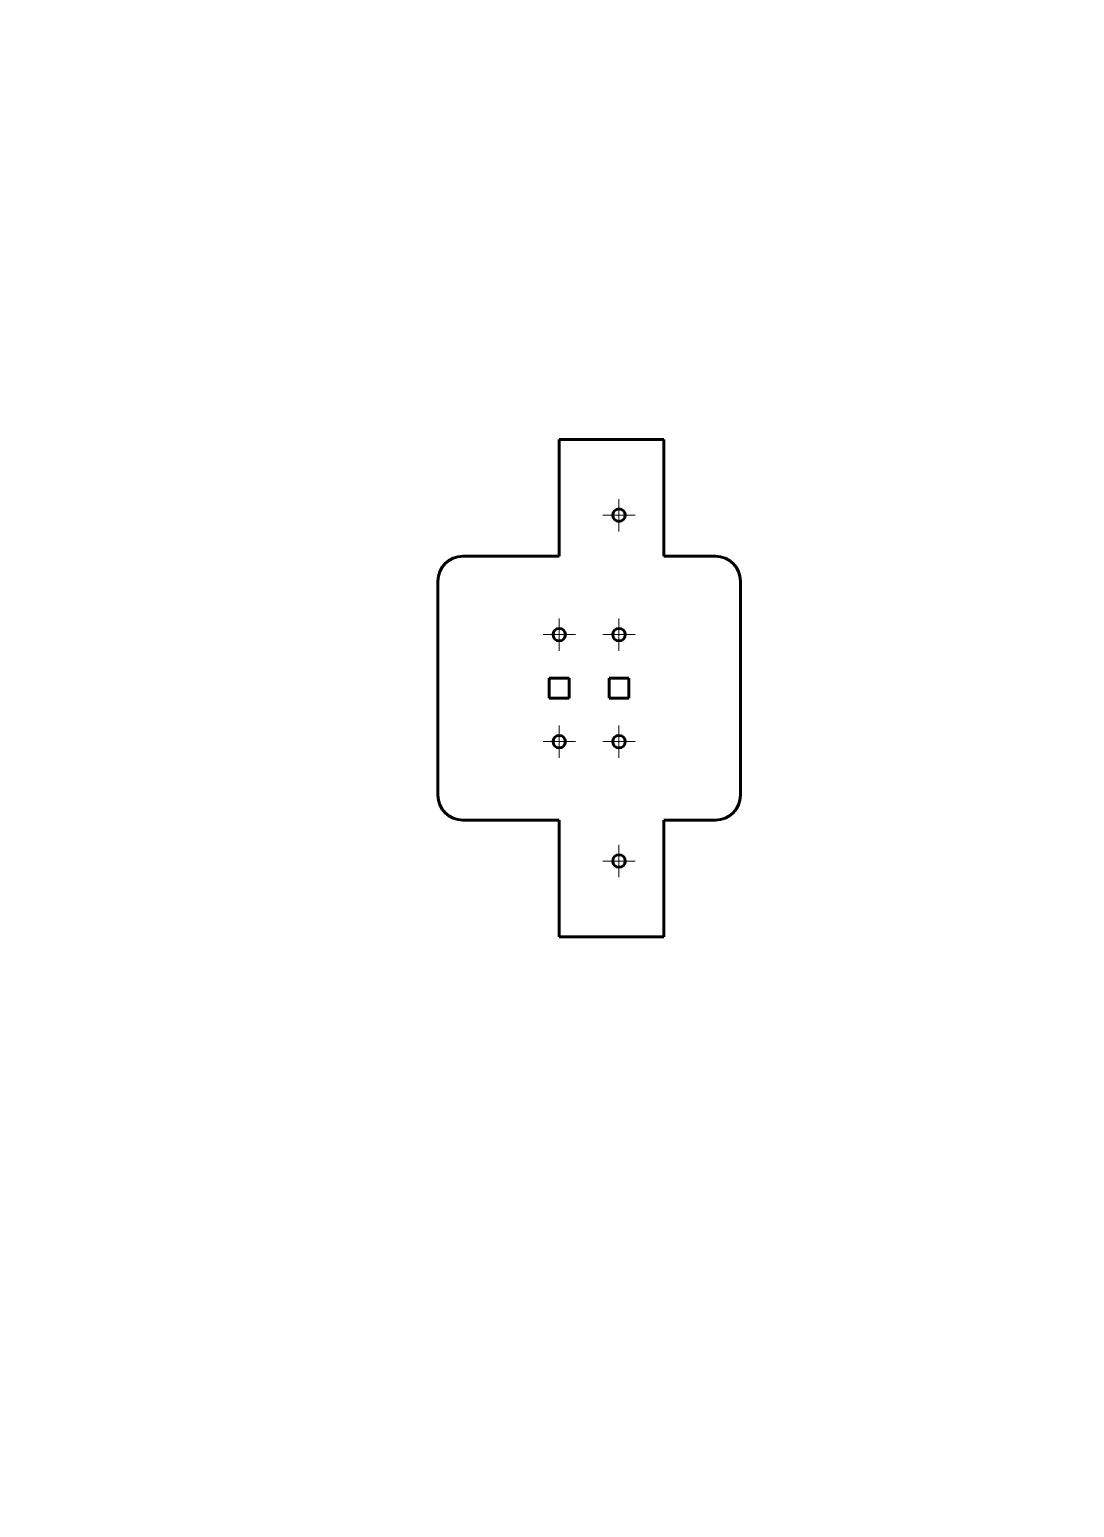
# Model space of a CAD drawing. Header units: millimetres. Extents: x 0 to 210, y 0 to 297.
import ezdxf

# ---------------------------------------------------------------- set-up
doc = ezdxf.new("R2010")
doc.units = ezdxf.units.MM
doc.linetypes.add('K5LT_AXLED', pattern=[12, 7.5, -1.5, 1.5, -1.5])
doc.linetypes.add('K5LT_BASIC', pattern=[0])
doc.layers.add('Системный слой', color=7, linetype='Continuous')

# ---------------------------------------------------------------- blocks, each defined once
blk = doc.blocks.new('U0')
at = {"layer": 'Системный слой', "color": 30, "linetype": 'K5LT_AXLED', "lineweight": 18, "true_color": 0xff8000}
for q in [(106.46, 157.15), (103.21, 153.9), (109.71, 153.9), (106.46, 150.65)]:
    blk.add_line((106.46, 153.9), q, dxfattribs=at)
blk = doc.blocks.new('U1')
at = {"layer": 'Системный слой', "color": 30, "linetype": 'K5LT_AXLED', "lineweight": 18, "true_color": 0xff8000}
for q in [(106.46, 178.65), (103.21, 175.4), (109.71, 175.4), (106.46, 172.15)]:
    blk.add_line((106.46, 175.4), q, dxfattribs=at)
blk = doc.blocks.new('U2')
at = {"layer": 'Системный слой', "color": 30, "linetype": 'K5LT_AXLED', "lineweight": 18, "true_color": 0xff8000}
for q in [(118.46, 133.15), (115.21, 129.9), (121.71, 129.9), (118.46, 126.65)]:
    blk.add_line((118.46, 129.9), q, dxfattribs=at)
blk = doc.blocks.new('U3')
at = {"layer": 'Системный слой', "color": 30, "linetype": 'K5LT_AXLED', "lineweight": 18, "true_color": 0xff8000}
for q in [(118.46, 157.15), (115.21, 153.9), (121.71, 153.9), (118.46, 150.65)]:
    blk.add_line((118.46, 153.9), q, dxfattribs=at)
blk = doc.blocks.new('U4')
at = {"layer": 'Системный слой', "color": 30, "linetype": 'K5LT_AXLED', "lineweight": 18, "true_color": 0xff8000}
for q in [(118.46, 178.65), (115.21, 175.4), (121.71, 175.4), (118.46, 172.15)]:
    blk.add_line((118.46, 175.4), q, dxfattribs=at)
blk = doc.blocks.new('U5')
at = {"layer": 'Системный слой', "color": 30, "linetype": 'K5LT_AXLED', "lineweight": 18, "true_color": 0xff8000}
for q in [(118.46, 202.65), (115.21, 199.4), (121.71, 199.4), (118.46, 196.15)]:
    blk.add_line((118.46, 199.4), q, dxfattribs=at)

msp = doc.modelspace()

# ---------------------------------------------------------------- linework, layer by layer
at = {"layer": 'Системный слой', "color": 150, "linetype": 'K5LT_BASIC', "lineweight": 60, "true_color": 0x0080ff}
for p, q in [((106.46, 214.65), (127.46, 214.65)), ((106.46, 191.15), (106.46, 214.65)), ((127.46, 214.65), (127.46, 191.15)), ((87.06, 191.15), (93.06, 191.15)), ((93.06, 191.15), (97.46, 191.15)), ((97.46, 191.15), (106.46, 191.15)), ((127.46, 191.15), (131.86, 191.15)), ((131.86, 191.15), (137.86, 191.15)), ((82.06, 143.15), (82.06, 186.15)), ((142.86, 143.15), (142.86, 186.15)), ((108.46, 166.65), (104.46, 166.65)), ((104.46, 166.65), (104.46, 162.65)), ((108.46, 162.65), (108.46, 166.65)), ((120.46, 166.65), (116.46, 166.65)), ((116.46, 166.65), (116.46, 162.65)), ((120.46, 162.65), (120.46, 166.65)), ((104.46, 162.65), (108.46, 162.65)), ((116.46, 162.65), (120.46, 162.65)), ((93.06, 138.15), (87.06, 138.15)), ((93.06, 138.15), (97.46, 138.15)), ((106.46, 138.15), (97.46, 138.15)), ((106.46, 114.65), (106.46, 138.15)), ((127.46, 138.15), (127.46, 114.65)), ((127.46, 138.15), (131.86, 138.15)), ((137.86, 138.15), (131.86, 138.15)), ((106.46, 114.65), (127.46, 114.65))]:
    msp.add_line(p, q, dxfattribs=at)
for centre in [(118.46, 199.4), (106.46, 175.4), (118.46, 175.4), (106.46, 153.9), (118.46, 153.9), (118.46, 129.9)]:
    msp.add_circle(centre, 1.25, dxfattribs=at)
for centre, start, end in [((87.06, 186.15), 90, 180), ((137.86, 186.15), 0, 90), ((87.06, 143.15), 180, 270), ((137.86, 143.15), 270, 0)]:
    msp.add_arc(centre, 5, start, end, dxfattribs=at)

# ---------------------------------------------------------------- block references
at = {"layer": 'Системный слой'}
for name in ['U5', 'U1', 'U4', 'U0', 'U3', 'U2']:
    msp.add_blockref(name, (0, 0), dxfattribs=at)

doc.saveas('drawing.dxf')
